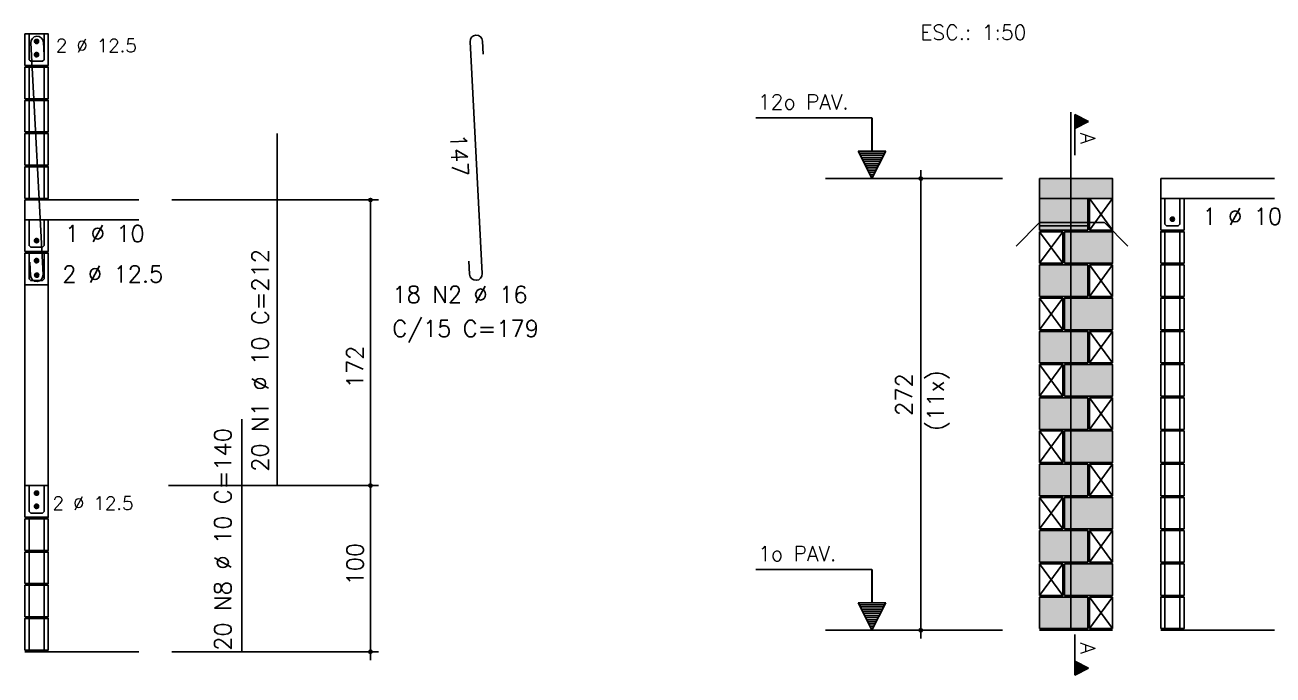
# Model space of a CAD drawing. Extents: x -2 to 121, y -2 to 61.
# Drawn here: x 29.31 to 44.34, y 13.78 to 21.61 of the extents above; entities that cross this region are included whole.
import ezdxf

# ---------------------------------------------------------------- set-up
doc = ezdxf.new("R2010")
doc.units = 0
doc.header["$MEASUREMENT"] = 0
doc.linetypes.add('ESTILO_TQS_0001', pattern=[0.45, 0.3, -0.15])
for name, color, linetype in [('PENA_01', 1, 'CONTINUOUS'), ('PENA_02', 2, 'CONTINUOUS'), ('PENA_03', 3, 'CONTINUOUS'), ('PENA_05', 5, 'CONTINUOUS'), ('PENA_09', 254, 'CONTINUOUS'), ('PENA_11', 252, 'CONTINUOUS'), ('PENA_27', 21, 'CONTINUOUS')]:
    doc.layers.add(name, color=color, linetype=linetype)
doc.styles.get("Standard").update_dxf_attribs({"font": 'ROMANS.SHX'})

msp = doc.modelspace()

# ---------------------------------------------------------------- linework, layer by layer
at = {"layer": 'PENA_01', "linetype": 'Continuous'}
for p, q in [((38.947855, 19.759725), (41.078719, 19.759725)), ((38.947855, 14.319725), (41.078719, 14.319725))]:
    msp.add_line(p, q, dxfattribs=at)
at = {"layer": 'PENA_02', "linetype": 'Continuous'}
for p, q in [((42.406211, 19.519725), (42.126211, 19.519725)), ((42.126211, 19.519725), (42.126211, 19.139725)), ((42.406211, 19.139725), (42.406211, 19.519725)), ((41.806211, 19.119725), (41.526211, 19.119725)), ((41.526211, 19.119725), (41.526211, 18.739725)), ((41.806211, 18.739725), (41.806211, 19.119725)), ((42.126211, 19.139725), (42.406211, 19.139725)), ((41.526211, 18.739725), (41.806211, 18.739725)), ((42.406211, 18.719725), (42.126211, 18.719725)), ((42.126211, 18.719725), (42.126211, 18.339725)), ((42.406211, 18.339725), (42.406211, 18.719725)), ((42.126211, 18.339725), (42.406211, 18.339725)), ((41.806211, 18.319725), (41.526211, 18.319725)), ((41.526211, 18.319725), (41.526211, 17.939725)), ((41.806211, 17.939725), (41.806211, 18.319725)), ((41.526211, 17.939725), (41.806211, 17.939725)), ((42.406211, 17.919725), (42.126211, 17.919725)), ((42.126211, 17.919725), (42.126211, 17.539725)), ((42.406211, 17.539725), (42.406211, 17.919725)), ((41.806211, 17.519725), (41.526211, 17.519725)), ((41.526211, 17.519725), (41.526211, 17.139725)), ((41.806211, 17.139725), (41.806211, 17.519725)), ((42.126211, 17.539725), (42.406211, 17.539725)), ((41.526211, 17.139725), (41.806211, 17.139725)), ((42.406211, 17.119725), (42.126211, 17.119725)), ((42.126211, 17.119725), (42.126211, 16.739725)), ((42.406211, 16.739725), (42.406211, 17.119725)), ((41.806211, 16.719725), (41.526211, 16.719725)), ((41.526211, 16.719725), (41.526211, 16.339725)), ((41.806211, 16.339725), (41.806211, 16.719725)), ((42.126211, 16.739725), (42.406211, 16.739725)), ((41.526211, 16.339725), (41.806211, 16.339725)), ((42.406211, 16.319725), (42.126211, 16.319725)), ((42.126211, 16.319725), (42.126211, 15.939725)), ((42.406211, 15.939725), (42.406211, 16.319725)), ((42.126211, 15.939725), (42.406211, 15.939725)), ((41.806211, 15.919725), (41.526211, 15.919725)), ((41.526211, 15.919725), (41.526211, 15.539725)), ((41.806211, 15.539725), (41.806211, 15.919725)), ((41.526211, 15.539725), (41.806211, 15.539725)), ((42.406211, 15.519725), (42.126211, 15.519725)), ((42.126211, 15.519725), (42.126211, 15.139725)), ((42.406211, 15.139725), (42.406211, 15.519725)), ((41.806211, 15.119725), (41.526211, 15.119725)), ((41.526211, 15.119725), (41.526211, 14.739725)), ((41.806211, 14.739725), (41.806211, 15.119725)), ((42.126211, 15.139725), (42.406211, 15.139725)), ((41.526211, 14.739725), (41.806211, 14.739725)), ((42.406211, 14.719725), (42.126211, 14.719725)), ((42.126211, 14.719725), (42.126211, 14.339725)), ((42.406211, 14.339725), (42.406211, 14.719725)), ((41.526211, 14.319725), (42.406211, 14.319725)), ((42.126211, 14.339725), (42.406211, 14.339725))]:
    msp.add_line(p, q, dxfattribs=at)
at = {"layer": 'PENA_02', "linetype": 'ESTILO_TQS_0001'}
msp.add_line((42.106211, 19.189725), (41.526211, 19.189725), dxfattribs=at)
at = {"layer": 'PENA_02', "linetype": 'Continuous'}
for points in [[(41.526211, 19.519725), (42.406211, 19.519725), (42.406211, 19.759725), (41.526211, 19.759725), (41.526211, 19.519725)], [(42.106211, 19.139725), (41.526211, 19.139725), (41.526211, 19.519725), (42.106211, 19.519725), (42.106211, 19.139725)], [(41.826211, 18.739725), (42.406211, 18.739725), (42.406211, 19.119725), (41.826211, 19.119725), (41.826211, 18.739725)], [(41.526211, 18.339725), (42.106211, 18.339725), (42.106211, 18.719725), (41.526211, 18.719725), (41.526211, 18.339725)], [(41.826211, 17.939725), (42.406211, 17.939725), (42.406211, 18.319725), (41.826211, 18.319725), (41.826211, 17.939725)], [(41.526211, 17.539725), (42.106211, 17.539725), (42.106211, 17.919725), (41.526211, 17.919725), (41.526211, 17.539725)], [(41.826211, 17.139725), (42.406211, 17.139725), (42.406211, 17.519725), (41.826211, 17.519725), (41.826211, 17.139725)], [(41.526211, 16.739725), (42.106211, 16.739725), (42.106211, 17.119725), (41.526211, 17.119725), (41.526211, 16.739725)], [(41.826211, 16.339725), (42.406211, 16.339725), (42.406211, 16.719725), (41.826211, 16.719725), (41.826211, 16.339725)], [(41.526211, 15.939725), (42.106211, 15.939725), (42.106211, 16.319725), (41.526211, 16.319725), (41.526211, 15.939725)], [(41.826211, 15.539725), (42.406211, 15.539725), (42.406211, 15.919725), (41.826211, 15.919725), (41.826211, 15.539725)], [(41.526211, 15.139725), (42.106211, 15.139725), (42.106211, 15.519725), (41.526211, 15.519725), (41.526211, 15.139725)], [(41.826211, 14.739725), (42.406211, 14.739725), (42.406211, 15.119725), (41.826211, 15.119725), (41.826211, 14.739725)], [(41.526211, 14.339725), (42.106211, 14.339725), (42.106211, 14.719725), (41.526211, 14.719725), (41.526211, 14.339725)]]:
    msp.add_lwpolyline(points, dxfattribs=at)
for centre, radius in [((40.094001, 19.759725), 0.02), ((40.094001, 19.759725), 0.01), ((33.465685, 19.501725), 0.02), ((33.465685, 19.501725), 0.01), ((33.465685, 16.061725), 0.02), ((33.465685, 16.061725), 0.01), ((40.094001, 14.319725), 0.02), ((40.094001, 14.319725), 0.01), ((33.465685, 14.061725), 0.02), ((33.465685, 14.061725), 0.01)]:
    msp.add_circle(centre, radius, dxfattribs=at)
at = {"layer": 'PENA_03', "linetype": 'Continuous'}
for p, q in [((29.355689, 20.721725), (29.355689, 21.101725)), ((29.535689, 20.721725), (29.535689, 21.101725)), ((29.355689, 20.321725), (29.355689, 20.701725)), ((29.535689, 20.321725), (29.535689, 20.701725)), ((39.506854, 20.491591), (38.106854, 20.491591)), ((39.506854, 20.091591), (39.506854, 20.491591)), ((39.508254, 20.091591), (39.508254, 20.492991)), ((41.950328, 20.043362), (41.950328, 20.529744)), ((41.950328, 20.529744), (42.116261, 20.446778)), ((41.951023, 20.528616), (42.1147, 20.446778)), ((42.116261, 20.446778), (41.951023, 20.364159)), ((41.951024, 20.528616), (41.951024, 20.364939)), ((42.1147, 20.446778), (41.951024, 20.364939)), ((41.963092, 20.523362), (41.963092, 20.370193)), ((41.975856, 20.51698), (41.975856, 20.376575)), ((41.98862, 20.510598), (41.98862, 20.382957)), ((42.001384, 20.504216), (42.001384, 20.389339)), ((42.014148, 20.497834), (42.014148, 20.395721)), ((42.026912, 20.491452), (42.026912, 20.402103)), ((42.039676, 20.48507), (42.039676, 20.408485)), ((42.05244, 20.478688), (42.05244, 20.414867)), ((42.065204, 20.472306), (42.065204, 20.421249)), ((42.077968, 20.465924), (42.077968, 20.427631)), ((42.090733, 20.459542), (42.090733, 20.434013)), ((42.103497, 20.45316), (42.103497, 20.440396)), ((29.355689, 19.921725), (29.355689, 20.301725)), ((29.535689, 19.921725), (29.535689, 20.301725)), ((41.951024, 20.364159), (41.951024, 20.043362)), ((39.507554, 19.759725), (39.341621, 20.091591)), ((39.341621, 20.091591), (39.506854, 20.091591)), ((39.507554, 19.762847), (39.343877, 20.090199)), ((39.67123, 20.090199), (39.343877, 20.090199)), ((39.660723, 20.066063), (39.354384, 20.066063)), ((39.647959, 20.040535), (39.367149, 20.040535)), ((39.635195, 20.015007), (39.379913, 20.015007)), ((39.673487, 20.091591), (39.507554, 19.759725)), ((39.67123, 20.0902), (39.507554, 19.762847)), ((39.508254, 20.091591), (39.673487, 20.091591)), ((29.355689, 19.521725), (29.355689, 19.901725)), ((29.535689, 19.521725), (29.535689, 19.901725)), ((39.62243, 19.989479), (39.392677, 19.989479)), ((39.609666, 19.96395), (39.405441, 19.96395)), ((39.596902, 19.938422), (39.418205, 19.938422)), ((39.584138, 19.912894), (39.430969, 19.912894)), ((39.571374, 19.887366), (39.443733, 19.887366)), ((39.55861, 19.861838), (39.456497, 19.861838)), ((40.094001, 14.219193), (40.094001, 19.859725)), ((39.545846, 19.83631), (39.469261, 19.83631)), ((39.533082, 19.810781), (39.482025, 19.810781)), ((39.520318, 19.785253), (39.49479, 19.785253)), ((42.986211, 19.759725), (42.986211, 19.139725)), ((42.986211, 19.759725), (44.35689, 19.759725)), ((29.305689, 19.501725), (29.305689, 18.881725)), ((29.305689, 19.501725), (30.676369, 19.501725)), ((31.076369, 19.501725), (33.565685, 19.501725)), ((33.465685, 13.961193), (33.465685, 19.501725)), ((42.126211, 19.139725), (42.406211, 19.519725)), ((42.406211, 19.139725), (42.126211, 19.519725)), ((42.986211, 19.519725), (44.35689, 19.519725)), ((29.305689, 19.261725), (30.676369, 19.261725)), ((41.526211, 18.739725), (41.806211, 19.119725)), ((41.806211, 18.739725), (41.526211, 19.119725)), ((43.036211, 18.739725), (43.036211, 19.119725)), ((43.216211, 18.739725), (43.216211, 19.119725)), ((42.126211, 18.339725), (42.406211, 18.719725)), ((42.406211, 18.339725), (42.126211, 18.719725)), ((43.036211, 18.339725), (43.036211, 18.719725)), ((43.216211, 18.339725), (43.216211, 18.719725)), ((29.305689, 18.481725), (29.305689, 16.061725)), ((29.585689, 18.481725), (29.585689, 16.061725)), ((41.526211, 17.939725), (41.806211, 18.319725)), ((41.806211, 17.939725), (41.526211, 18.319725)), ((43.036211, 17.939725), (43.036211, 18.319725)), ((43.216211, 17.939725), (43.216211, 18.319725)), ((42.126211, 17.539725), (42.406211, 17.919725)), ((42.406211, 17.539725), (42.126211, 17.919725)), ((43.036211, 17.539725), (43.036211, 17.919725)), ((43.216211, 17.539725), (43.216211, 17.919725)), ((41.526211, 17.139725), (41.806211, 17.519725)), ((41.806211, 17.139725), (41.526211, 17.519725)), ((43.036211, 17.139725), (43.036211, 17.519725)), ((43.216211, 17.139725), (43.216211, 17.519725)), ((42.126211, 16.739725), (42.406211, 17.119725)), ((42.406211, 16.739725), (42.126211, 17.119725)), ((43.036211, 16.739725), (43.036211, 17.119725)), ((43.216211, 16.739725), (43.216211, 17.119725)), ((41.526211, 16.339725), (41.806211, 16.719725)), ((41.806211, 16.339725), (41.526211, 16.719725)), ((43.036211, 16.339725), (43.036211, 16.719725)), ((43.216211, 16.339725), (43.216211, 16.719725)), ((42.126211, 15.939725), (42.406211, 16.319725)), ((42.406211, 15.939725), (42.126211, 16.319725)), ((43.036211, 15.939725), (43.036211, 16.319725)), ((43.216211, 15.939725), (43.216211, 16.319725)), ((31.034437, 16.061725), (33.565685, 16.061725)), ((41.526211, 15.539725), (41.806211, 15.919725)), ((41.806211, 15.539725), (41.526211, 15.919725)), ((43.036211, 15.539725), (43.036211, 15.919725)), ((43.216211, 15.539725), (43.216211, 15.919725)), ((29.355689, 15.281725), (29.355689, 15.661725)), ((29.535689, 15.281725), (29.535689, 15.661725)), ((42.126211, 15.139725), (42.406211, 15.519725)), ((42.406211, 15.139725), (42.126211, 15.519725)), ((43.036211, 15.139725), (43.036211, 15.519725)), ((43.216211, 15.139725), (43.216211, 15.519725)), ((29.355689, 14.881725), (29.355689, 15.261725)), ((29.535689, 14.881725), (29.535689, 15.261725)), ((39.506854, 15.051591), (38.106854, 15.051591)), ((39.506854, 14.651591), (39.506854, 15.051591)), ((39.508254, 14.651591), (39.508254, 15.052991)), ((41.526211, 14.739725), (41.806211, 15.119725)), ((41.806211, 14.739725), (41.526211, 15.119725)), ((43.036211, 14.739725), (43.036211, 15.119725)), ((43.216211, 14.739725), (43.216211, 15.119725)), ((29.355689, 14.481725), (29.355689, 14.861725)), ((29.535689, 14.481725), (29.535689, 14.861725)), ((39.507554, 14.319725), (39.341621, 14.651591)), ((39.341621, 14.651591), (39.506854, 14.651591)), ((39.507554, 14.322847), (39.343877, 14.650199)), ((39.67123, 14.650199), (39.343877, 14.650199)), ((39.660723, 14.626063), (39.354384, 14.626063)), ((39.647959, 14.600535), (39.367149, 14.600535)), ((39.673487, 14.651591), (39.507554, 14.319725)), ((39.67123, 14.6502), (39.507554, 14.322847)), ((39.508254, 14.651591), (39.673487, 14.651591)), ((42.126211, 14.339725), (42.406211, 14.719725)), ((42.406211, 14.339725), (42.126211, 14.719725)), ((43.036211, 14.339725), (43.036211, 14.719725)), ((43.216211, 14.339725), (43.216211, 14.719725)), ((29.355689, 14.081725), (29.355689, 14.461725)), ((29.535689, 14.081725), (29.535689, 14.461725)), ((39.635195, 14.575007), (39.379913, 14.575007)), ((39.62243, 14.549479), (39.392677, 14.549479)), ((39.609666, 14.52395), (39.405441, 14.52395)), ((39.596902, 14.498422), (39.418205, 14.498422)), ((39.584138, 14.472894), (39.430969, 14.472894)), ((39.571374, 14.447366), (39.443733, 14.447366)), ((39.55861, 14.421838), (39.456497, 14.421838)), ((39.545846, 14.39631), (39.469261, 14.39631)), ((39.533082, 14.370781), (39.482025, 14.370781)), ((39.520318, 14.345253), (39.49479, 14.345253)), ((42.986211, 14.319725), (44.35689, 14.319725)), ((41.950328, 14.267005), (41.950328, 13.780623)), ((41.951024, 13.946208), (41.951024, 14.267005)), ((29.305689, 14.061725), (30.676369, 14.061725)), ((31.076369, 14.061725), (33.565685, 14.061725)), ((41.950328, 13.780623), (42.116261, 13.863589)), ((42.116261, 13.863589), (41.951023, 13.946208)), ((41.951023, 13.781751), (42.1147, 13.863589)), ((41.951024, 13.781751), (41.951024, 13.945428)), ((42.1147, 13.863589), (41.951024, 13.945428)), ((41.963092, 13.787005), (41.963092, 13.940174)), ((41.975856, 13.793387), (41.975856, 13.933792)), ((41.98862, 13.799769), (41.98862, 13.92741)), ((42.001384, 13.806151), (42.001384, 13.921028)), ((42.014148, 13.812533), (42.014148, 13.914646)), ((42.026912, 13.818915), (42.026912, 13.908264)), ((42.039676, 13.825297), (42.039676, 13.901882)), ((42.05244, 13.831679), (42.05244, 13.8955)), ((42.065204, 13.838061), (42.065204, 13.889118)), ((42.077968, 13.844443), (42.077968, 13.882736)), ((42.090733, 13.850825), (42.090733, 13.876354)), ((42.103497, 13.857207), (42.103497, 13.869971))]:
    msp.add_line(p, q, dxfattribs=at)
for points in [[(29.305689, 21.121725), (29.585689, 21.121725), (29.585689, 21.501725), (29.305689, 21.501725), (29.305689, 21.121725)], [(29.535689, 21.501725), (29.535689, 21.191725), (29.515689, 21.171725), (29.375689, 21.171725), (29.355689, 21.191725), (29.355689, 21.501725)], [(29.470238, 21.411459), (29.468077, 21.421628), (29.461966, 21.430038), (29.452964, 21.435236), (29.442625, 21.436322), (29.432738, 21.43311), (29.425013, 21.426154), (29.420784, 21.416657), (29.420784, 21.406261), (29.425013, 21.396764), (29.432738, 21.389808), (29.442625, 21.386596), (29.452964, 21.387683), (29.461966, 21.39288), (29.468077, 21.401291), (29.470238, 21.411459)], [(29.470238, 21.252715), (29.468077, 21.262884), (29.461966, 21.271294), (29.452964, 21.276492), (29.442625, 21.277578), (29.432738, 21.274366), (29.425013, 21.26741), (29.420784, 21.257913), (29.420784, 21.247517), (29.425013, 21.238021), (29.432738, 21.231065), (29.442625, 21.227852), (29.452964, 21.228939), (29.461966, 21.234137), (29.468077, 21.242547), (29.470238, 21.252715)], [(29.305689, 20.721725), (29.585689, 20.721725), (29.585689, 21.101725), (29.305689, 21.101725), (29.305689, 20.721725)], [(29.305689, 20.321725), (29.585689, 20.321725), (29.585689, 20.701725), (29.305689, 20.701725), (29.305689, 20.321725)], [(29.305689, 19.921725), (29.585689, 19.921725), (29.585689, 20.301725), (29.305689, 20.301725), (29.305689, 19.921725)], [(29.305689, 19.521725), (29.585689, 19.521725), (29.585689, 19.901725), (29.305689, 19.901725), (29.305689, 19.521725)], [(42.986211, 19.139725), (43.266211, 19.139725), (43.266211, 19.519725)], [(43.216211, 19.519725), (43.216211, 19.209725), (43.196211, 19.189725), (43.056211, 19.189725), (43.036211, 19.209725), (43.036211, 19.519725)], [(29.305689, 18.881725), (29.585689, 18.881725), (29.585689, 19.261725)], [(29.535689, 19.261725), (29.535689, 18.951725), (29.515689, 18.931725), (29.375689, 18.931725), (29.355689, 18.951725), (29.355689, 19.261725)], [(43.15076, 19.270715), (43.148598, 19.280884), (43.142488, 19.289294), (43.133485, 19.294492), (43.123147, 19.295578), (43.11326, 19.292366), (43.105534, 19.28541), (43.101306, 19.275913), (43.101306, 19.265517), (43.105534, 19.256021), (43.11326, 19.249065), (43.123147, 19.245852), (43.133485, 19.246939), (43.142488, 19.252137), (43.148598, 19.260547), (43.15076, 19.270715)], [(42.986211, 18.739725), (43.266211, 18.739725), (43.266211, 19.119725), (42.986211, 19.119725), (42.986211, 18.739725)], [(29.470238, 19.012715), (29.468077, 19.022884), (29.461966, 19.031294), (29.452964, 19.036492), (29.442625, 19.037578), (29.432738, 19.034366), (29.425013, 19.02741), (29.420784, 19.017913), (29.420784, 19.007517), (29.425013, 18.998021), (29.432738, 18.991065), (29.442625, 18.987852), (29.452964, 18.988939), (29.461966, 18.994137), (29.468077, 19.002547), (29.470238, 19.012715)], [(29.305689, 18.481725), (29.585689, 18.481725), (29.585689, 18.861725), (29.305689, 18.861725), (29.305689, 18.481725)], [(29.535689, 18.861725), (29.535689, 18.551725), (29.515689, 18.531725), (29.375689, 18.531725), (29.355689, 18.551725), (29.355689, 18.861725)], [(29.470238, 18.771459), (29.468077, 18.781628), (29.461966, 18.790038), (29.452964, 18.795236), (29.442625, 18.796322), (29.432738, 18.79311), (29.425013, 18.786154), (29.420784, 18.776657), (29.420784, 18.766261), (29.425013, 18.756764), (29.432738, 18.749808), (29.442625, 18.746596), (29.452964, 18.747683), (29.461966, 18.75288), (29.468077, 18.761291), (29.470238, 18.771459)], [(42.986211, 18.339725), (43.266211, 18.339725), (43.266211, 18.719725), (42.986211, 18.719725), (42.986211, 18.339725)], [(29.472285, 18.596725), (29.470124, 18.606893), (29.464014, 18.615304), (29.455011, 18.620501), (29.444672, 18.621588), (29.434785, 18.618376), (29.42706, 18.61142), (29.422832, 18.601923), (29.422832, 18.591527), (29.42706, 18.58203), (29.434785, 18.575074), (29.444672, 18.571862), (29.455011, 18.572949), (29.464014, 18.578146), (29.470124, 18.586557), (29.472285, 18.596725)], [(42.986211, 17.939725), (43.266211, 17.939725), (43.266211, 18.319725), (42.986211, 18.319725), (42.986211, 17.939725)], [(42.986211, 17.539725), (43.266211, 17.539725), (43.266211, 17.919725), (42.986211, 17.919725), (42.986211, 17.539725)], [(42.986211, 17.139725), (43.266211, 17.139725), (43.266211, 17.519725), (42.986211, 17.519725), (42.986211, 17.139725)], [(42.986211, 16.739725), (43.266211, 16.739725), (43.266211, 17.119725), (42.986211, 17.119725), (42.986211, 16.739725)], [(42.986211, 16.339725), (43.266211, 16.339725), (43.266211, 16.719725), (42.986211, 16.719725), (42.986211, 16.339725)], [(42.986211, 15.939725), (43.266211, 15.939725), (43.266211, 16.319725), (42.986211, 16.319725), (42.986211, 15.939725)], [(29.305689, 15.681725), (29.585689, 15.681725), (29.585689, 16.061725), (29.305689, 16.061725), (29.305689, 15.681725)], [(29.535689, 16.061725), (29.535689, 15.751725), (29.515689, 15.731725), (29.375689, 15.731725), (29.355689, 15.751725), (29.355689, 16.061725)], [(29.470238, 15.971459), (29.468077, 15.981628), (29.461966, 15.990038), (29.452964, 15.995236), (29.442625, 15.996322), (29.432738, 15.99311), (29.425013, 15.986154), (29.420784, 15.976657), (29.420784, 15.966261), (29.425013, 15.956764), (29.432738, 15.949808), (29.442625, 15.946596), (29.452964, 15.947683), (29.461966, 15.95288), (29.468077, 15.961291), (29.470238, 15.971459)], [(29.470238, 15.812715), (29.468077, 15.822884), (29.461966, 15.831294), (29.452964, 15.836492), (29.442625, 15.837578), (29.432738, 15.834366), (29.425013, 15.82741), (29.420784, 15.817913), (29.420784, 15.807517), (29.425013, 15.798021), (29.432738, 15.791065), (29.442625, 15.787852), (29.452964, 15.788939), (29.461966, 15.794137), (29.468077, 15.802547), (29.470238, 15.812715)], [(42.986211, 15.539725), (43.266211, 15.539725), (43.266211, 15.919725), (42.986211, 15.919725), (42.986211, 15.539725)], [(29.305689, 15.281725), (29.585689, 15.281725), (29.585689, 15.661725), (29.305689, 15.661725), (29.305689, 15.281725)], [(42.986211, 15.139725), (43.266211, 15.139725), (43.266211, 15.519725), (42.986211, 15.519725), (42.986211, 15.139725)], [(29.305689, 14.881725), (29.585689, 14.881725), (29.585689, 15.261725), (29.305689, 15.261725), (29.305689, 14.881725)], [(42.986211, 14.739725), (43.266211, 14.739725), (43.266211, 15.119725), (42.986211, 15.119725), (42.986211, 14.739725)], [(29.305689, 14.481725), (29.585689, 14.481725), (29.585689, 14.861725), (29.305689, 14.861725), (29.305689, 14.481725)], [(42.986211, 14.339725), (43.266211, 14.339725), (43.266211, 14.719725), (42.986211, 14.719725), (42.986211, 14.339725)], [(29.305689, 14.081725), (29.585689, 14.081725), (29.585689, 14.461725), (29.305689, 14.461725), (29.305689, 14.081725)]]:
    msp.add_lwpolyline(points, dxfattribs=at)
for centre in [(29.445238, 21.411459), (29.445238, 21.252715), (43.12576, 19.270715), (29.445238, 19.012715), (29.445238, 18.771459), (29.447285, 18.596725), (29.445238, 15.971459), (29.445238, 15.812715)]:
    msp.add_circle(centre, 0.025, dxfattribs=at)
for points in [[(29.470238, 21.411459), (29.425013, 21.426154), (29.420784, 21.416657)], [(29.470238, 21.411459), (29.420784, 21.416657), (29.420784, 21.406261)], [(29.470238, 21.411459), (29.420784, 21.406261), (29.425013, 21.396764)], [(29.470238, 21.411459), (29.432738, 21.43311), (29.421746, 21.42001)], [(29.470238, 21.411459), (29.421746, 21.42001), (29.421746, 21.402909)], [(29.470238, 21.411459), (29.421746, 21.402909), (29.432738, 21.389808)], [(29.470238, 21.411459), (29.432738, 21.43311), (29.425013, 21.426154)], [(29.470238, 21.411459), (29.425013, 21.396764), (29.432738, 21.389808)], [(29.470238, 21.411459), (29.442625, 21.436322), (29.432738, 21.43311)], [(29.470238, 21.411459), (29.449579, 21.436079), (29.432738, 21.43311)], [(29.470238, 21.411459), (29.432738, 21.389808), (29.449579, 21.386839)], [(29.470238, 21.411459), (29.432738, 21.389808), (29.442625, 21.386596)], [(29.470238, 21.411459), (29.452964, 21.435236), (29.442625, 21.436322)], [(29.470238, 21.411459), (29.442625, 21.386596), (29.452964, 21.387683)], [(29.470238, 21.411459), (29.464389, 21.427529), (29.449579, 21.436079)], [(29.470238, 21.411459), (29.449579, 21.386839), (29.464389, 21.395389)], [(29.470238, 21.411459), (29.461966, 21.430038), (29.452964, 21.435236)], [(29.470238, 21.411459), (29.452964, 21.387683), (29.461966, 21.39288)], [(29.470238, 21.411459), (29.468077, 21.421628), (29.461966, 21.430038)], [(29.470238, 21.411459), (29.461966, 21.39288), (29.468077, 21.401291)], [(29.470238, 21.411459), (29.464389, 21.395389), (29.470238, 21.411459)], [(29.470238, 21.411459), (29.468077, 21.401291), (29.470238, 21.411459)], [(29.470238, 21.252715), (29.425013, 21.26741), (29.420784, 21.257913)], [(29.470238, 21.252715), (29.420784, 21.257913), (29.420784, 21.247517)], [(29.470238, 21.252715), (29.420784, 21.247517), (29.425013, 21.238021)], [(29.470238, 21.252715), (29.432738, 21.274366), (29.421746, 21.261266)], [(29.470238, 21.252715), (29.421746, 21.261266), (29.421746, 21.244165)], [(29.470238, 21.252715), (29.421746, 21.244165), (29.432738, 21.231065)], [(29.470238, 21.252715), (29.432738, 21.274366), (29.425013, 21.26741)], [(29.470238, 21.252715), (29.425013, 21.238021), (29.432738, 21.231065)], [(29.470238, 21.252715), (29.442625, 21.277578), (29.432738, 21.274366)], [(29.470238, 21.252715), (29.449579, 21.277335), (29.432738, 21.274366)], [(29.470238, 21.252715), (29.432738, 21.231065), (29.449579, 21.228095)], [(29.470238, 21.252715), (29.432738, 21.231065), (29.442625, 21.227852)], [(29.470238, 21.252715), (29.452964, 21.276492), (29.442625, 21.277578)], [(29.470238, 21.252715), (29.442625, 21.227852), (29.452964, 21.228939)], [(29.470238, 21.252715), (29.464389, 21.268785), (29.449579, 21.277335)], [(29.470238, 21.252715), (29.449579, 21.228095), (29.464389, 21.236645)], [(29.470238, 21.252715), (29.461966, 21.271294), (29.452964, 21.276492)], [(29.470238, 21.252715), (29.452964, 21.228939), (29.461966, 21.234137)], [(29.470238, 21.252715), (29.468077, 21.262884), (29.461966, 21.271294)], [(29.470238, 21.252715), (29.461966, 21.234137), (29.468077, 21.242547)], [(29.470238, 21.252715), (29.464389, 21.236645), (29.470238, 21.252715)], [(29.470238, 21.252715), (29.468077, 21.242547), (29.470238, 21.252715)], [(43.15076, 19.270715), (43.105534, 19.28541), (43.101306, 19.275913)], [(43.15076, 19.270715), (43.101306, 19.275913), (43.101306, 19.265517)], [(43.15076, 19.270715), (43.101306, 19.265517), (43.105534, 19.256021)], [(43.15076, 19.270715), (43.11326, 19.292366), (43.102267, 19.279266)], [(43.15076, 19.270715), (43.102267, 19.279266), (43.102267, 19.262165)], [(43.15076, 19.270715), (43.102267, 19.262165), (43.11326, 19.249065)], [(43.15076, 19.270715), (43.11326, 19.292366), (43.105534, 19.28541)], [(43.15076, 19.270715), (43.105534, 19.256021), (43.11326, 19.249065)], [(43.15076, 19.270715), (43.123147, 19.295578), (43.11326, 19.292366)], [(43.15076, 19.270715), (43.130101, 19.295335), (43.11326, 19.292366)], [(43.15076, 19.270715), (43.11326, 19.249065), (43.130101, 19.246095)], [(43.15076, 19.270715), (43.11326, 19.249065), (43.123147, 19.245852)], [(43.15076, 19.270715), (43.133485, 19.294492), (43.123147, 19.295578)], [(43.15076, 19.270715), (43.123147, 19.245852), (43.133485, 19.246939)], [(43.15076, 19.270715), (43.144911, 19.286785), (43.130101, 19.295335)], [(43.15076, 19.270715), (43.130101, 19.246095), (43.144911, 19.254645)], [(43.15076, 19.270715), (43.142488, 19.289294), (43.133485, 19.294492)], [(43.15076, 19.270715), (43.133485, 19.246939), (43.142488, 19.252137)], [(43.15076, 19.270715), (43.148598, 19.280884), (43.142488, 19.289294)], [(43.15076, 19.270715), (43.142488, 19.252137), (43.148598, 19.260547)], [(43.15076, 19.270715), (43.144911, 19.254645), (43.15076, 19.270715)], [(43.15076, 19.270715), (43.148598, 19.260547), (43.15076, 19.270715)], [(29.470238, 19.012715), (29.425013, 19.02741), (29.420784, 19.017913)], [(29.470238, 19.012715), (29.420784, 19.017913), (29.420784, 19.007517)], [(29.470238, 19.012715), (29.420784, 19.007517), (29.425013, 18.998021)], [(29.470238, 19.012715), (29.432738, 19.034366), (29.421746, 19.021266)], [(29.470238, 19.012715), (29.421746, 19.021266), (29.421746, 19.004165)], [(29.470238, 19.012715), (29.421746, 19.004165), (29.432738, 18.991065)], [(29.470238, 19.012715), (29.432738, 19.034366), (29.425013, 19.02741)], [(29.470238, 19.012715), (29.425013, 18.998021), (29.432738, 18.991065)], [(29.470238, 19.012715), (29.442625, 19.037578), (29.432738, 19.034366)], [(29.470238, 19.012715), (29.449579, 19.037335), (29.432738, 19.034366)], [(29.470238, 19.012715), (29.432738, 18.991065), (29.449579, 18.988095)], [(29.470238, 19.012715), (29.432738, 18.991065), (29.442625, 18.987852)], [(29.470238, 19.012715), (29.452964, 19.036492), (29.442625, 19.037578)], [(29.470238, 19.012715), (29.442625, 18.987852), (29.452964, 18.988939)], [(29.470238, 19.012715), (29.464389, 19.028785), (29.449579, 19.037335)], [(29.470238, 19.012715), (29.449579, 18.988095), (29.464389, 18.996645)], [(29.470238, 19.012715), (29.461966, 19.031294), (29.452964, 19.036492)], [(29.470238, 19.012715), (29.452964, 18.988939), (29.461966, 18.994137)], [(29.470238, 19.012715), (29.468077, 19.022884), (29.461966, 19.031294)], [(29.470238, 19.012715), (29.461966, 18.994137), (29.468077, 19.002547)], [(29.470238, 19.012715), (29.464389, 18.996645), (29.470238, 19.012715)], [(29.470238, 19.012715), (29.468077, 19.002547), (29.470238, 19.012715)], [(29.470238, 18.771459), (29.432738, 18.79311), (29.421746, 18.78001)], [(29.470238, 18.771459), (29.432738, 18.79311), (29.425013, 18.786154)], [(29.470238, 18.771459), (29.442625, 18.796322), (29.432738, 18.79311)], [(29.470238, 18.771459), (29.449579, 18.796079), (29.432738, 18.79311)], [(29.470238, 18.771459), (29.452964, 18.795236), (29.442625, 18.796322)], [(29.470238, 18.771459), (29.464389, 18.787529), (29.449579, 18.796079)], [(29.470238, 18.771459), (29.461966, 18.790038), (29.452964, 18.795236)], [(29.470238, 18.771459), (29.425013, 18.786154), (29.420784, 18.776657)], [(29.470238, 18.771459), (29.420784, 18.776657), (29.420784, 18.766261)], [(29.470238, 18.771459), (29.420784, 18.766261), (29.425013, 18.756764)], [(29.470238, 18.771459), (29.421746, 18.78001), (29.421746, 18.762909)], [(29.470238, 18.771459), (29.421746, 18.762909), (29.432738, 18.749808)], [(29.470238, 18.771459), (29.425013, 18.756764), (29.432738, 18.749808)], [(29.470238, 18.771459), (29.432738, 18.749808), (29.449579, 18.746839)], [(29.470238, 18.771459), (29.432738, 18.749808), (29.442625, 18.746596)], [(29.470238, 18.771459), (29.442625, 18.746596), (29.452964, 18.747683)], [(29.470238, 18.771459), (29.449579, 18.746839), (29.464389, 18.755389)], [(29.470238, 18.771459), (29.452964, 18.747683), (29.461966, 18.75288)], [(29.470238, 18.771459), (29.468077, 18.781628), (29.461966, 18.790038)], [(29.470238, 18.771459), (29.461966, 18.75288), (29.468077, 18.761291)], [(29.470238, 18.771459), (29.464389, 18.755389), (29.470238, 18.771459)], [(29.470238, 18.771459), (29.468077, 18.761291), (29.470238, 18.771459)], [(29.472285, 18.596725), (29.42706, 18.61142), (29.422832, 18.601923)], [(29.472285, 18.596725), (29.422832, 18.601923), (29.422832, 18.591527)], [(29.472285, 18.596725), (29.422832, 18.591527), (29.42706, 18.58203)], [(29.472285, 18.596725), (29.434785, 18.618376), (29.423793, 18.605276)], [(29.472285, 18.596725), (29.423793, 18.605276), (29.423793, 18.588175)], [(29.472285, 18.596725), (29.423793, 18.588175), (29.434785, 18.575074)], [(29.472285, 18.596725), (29.434785, 18.618376), (29.42706, 18.61142)], [(29.472285, 18.596725), (29.42706, 18.58203), (29.434785, 18.575074)], [(29.472285, 18.596725), (29.444672, 18.621588), (29.434785, 18.618376)], [(29.472285, 18.596725), (29.451627, 18.621345), (29.434785, 18.618376)], [(29.472285, 18.596725), (29.434785, 18.575074), (29.451627, 18.572105)], [(29.472285, 18.596725), (29.434785, 18.575074), (29.444672, 18.571862)], [(29.472285, 18.596725), (29.455011, 18.620501), (29.444672, 18.621588)], [(29.472285, 18.596725), (29.444672, 18.571862), (29.455011, 18.572949)], [(29.472285, 18.596725), (29.466437, 18.612795), (29.451627, 18.621345)], [(29.472285, 18.596725), (29.451627, 18.572105), (29.466437, 18.580655)], [(29.472285, 18.596725), (29.464014, 18.615304), (29.455011, 18.620501)], [(29.472285, 18.596725), (29.455011, 18.572949), (29.464014, 18.578146)], [(29.472285, 18.596725), (29.470124, 18.606893), (29.464014, 18.615304)], [(29.472285, 18.596725), (29.464014, 18.578146), (29.470124, 18.586557)], [(29.472285, 18.596725), (29.466437, 18.580655), (29.472285, 18.596725)], [(29.472285, 18.596725), (29.470124, 18.586557), (29.472285, 18.596725)], [(29.470238, 15.971459), (29.425013, 15.986154), (29.420784, 15.976657)], [(29.470238, 15.971459), (29.420784, 15.976657), (29.420784, 15.966261)], [(29.470238, 15.971459), (29.420784, 15.966261), (29.425013, 15.956764)], [(29.470238, 15.971459), (29.432738, 15.99311), (29.421746, 15.98001)], [(29.470238, 15.971459), (29.421746, 15.98001), (29.421746, 15.962909)], [(29.470238, 15.971459), (29.421746, 15.962909), (29.432738, 15.949808)], [(29.470238, 15.971459), (29.432738, 15.99311), (29.425013, 15.986154)], [(29.470238, 15.971459), (29.425013, 15.956764), (29.432738, 15.949808)], [(29.470238, 15.971459), (29.442625, 15.996322), (29.432738, 15.99311)], [(29.470238, 15.971459), (29.449579, 15.996079), (29.432738, 15.99311)], [(29.470238, 15.971459), (29.432738, 15.949808), (29.449579, 15.946839)], [(29.470238, 15.971459), (29.432738, 15.949808), (29.442625, 15.946596)], [(29.470238, 15.971459), (29.452964, 15.995236), (29.442625, 15.996322)], [(29.470238, 15.971459), (29.442625, 15.946596), (29.452964, 15.947683)], [(29.470238, 15.971459), (29.464389, 15.987529), (29.449579, 15.996079)], [(29.470238, 15.971459), (29.449579, 15.946839), (29.464389, 15.955389)], [(29.470238, 15.971459), (29.461966, 15.990038), (29.452964, 15.995236)], [(29.470238, 15.971459), (29.452964, 15.947683), (29.461966, 15.95288)], [(29.470238, 15.971459), (29.468077, 15.981628), (29.461966, 15.990038)], [(29.470238, 15.971459), (29.461966, 15.95288), (29.468077, 15.961291)], [(29.470238, 15.971459), (29.464389, 15.955389), (29.470238, 15.971459)], [(29.470238, 15.971459), (29.468077, 15.961291), (29.470238, 15.971459)], [(29.470238, 15.812715), (29.425013, 15.82741), (29.420784, 15.817913)], [(29.470238, 15.812715), (29.420784, 15.817913), (29.420784, 15.807517)], [(29.470238, 15.812715), (29.420784, 15.807517), (29.425013, 15.798021)], [(29.470238, 15.812715), (29.432738, 15.834366), (29.421746, 15.821266)], [(29.470238, 15.812715), (29.421746, 15.821266), (29.421746, 15.804165)], [(29.470238, 15.812715), (29.421746, 15.804165), (29.432738, 15.791065)], [(29.470238, 15.812715), (29.432738, 15.834366), (29.425013, 15.82741)], [(29.470238, 15.812715), (29.425013, 15.798021), (29.432738, 15.791065)], [(29.470238, 15.812715), (29.442625, 15.837578), (29.432738, 15.834366)], [(29.470238, 15.812715), (29.449579, 15.837335), (29.432738, 15.834366)], [(29.470238, 15.812715), (29.432738, 15.791065), (29.449579, 15.788095)], [(29.470238, 15.812715), (29.432738, 15.791065), (29.442625, 15.787852)], [(29.470238, 15.812715), (29.452964, 15.836492), (29.442625, 15.837578)], [(29.470238, 15.812715), (29.442625, 15.787852), (29.452964, 15.788939)], [(29.470238, 15.812715), (29.464389, 15.828785), (29.449579, 15.837335)], [(29.470238, 15.812715), (29.449579, 15.788095), (29.464389, 15.796645)], [(29.470238, 15.812715), (29.461966, 15.831294), (29.452964, 15.836492)], [(29.470238, 15.812715), (29.452964, 15.788939), (29.461966, 15.794137)], [(29.470238, 15.812715), (29.468077, 15.822884), (29.461966, 15.831294)], [(29.470238, 15.812715), (29.461966, 15.794137), (29.468077, 15.802547)], [(29.470238, 15.812715), (29.464389, 15.796645), (29.470238, 15.812715)], [(29.470238, 15.812715), (29.468077, 15.802547), (29.470238, 15.812715)]]:
    msp.add_solid(points, dxfattribs=at)
at = {"layer": 'PENA_05', "linetype": 'Continuous'}
for p, q in [((29.375808, 21.393687), (29.522968, 18.600361)), ((29.536015, 21.241906), (29.527597, 21.401684)), ((34.665955, 21.407823), (34.813115, 18.614497)), ((34.826162, 21.256041), (34.817744, 21.415819)), ((32.341934, 16.061725), (32.341934, 20.301725)), ((41.243406, 18.946909), (41.526249, 19.229751)), ((41.526249, 19.229751), (42.306041, 19.22978)), ((42.306041, 19.22978), (42.588883, 18.946937)), ((29.371178, 18.592365), (29.36276, 18.752143)), ((34.661325, 18.6065), (34.652908, 18.766278)), ((31.91601, 14.061725), (31.91601, 16.861725))]:
    msp.add_line(p, q, dxfattribs=at)
msp.add_lwpolyline([(41.902887, 20.559725), (41.902887, 14.319725)], dxfattribs=at)
for centre, start, end in [((29.451702, 21.397686), 3.015706, 183.015706), ((34.74185, 21.411821), 3.015706, 183.015706), ((29.447073, 18.596363), 183.015706, 3.015706), ((34.73722, 18.610498), 183.015706, 3.015706)]:
    msp.add_arc(centre, 0.076, start, end, dxfattribs=at)
at = {"layer": 'PENA_09', "linetype": 'Continuous'}
msp.add_lwpolyline([(41.526211, 19.519725), (42.106211, 19.519725), (42.106211, 19.189725), (41.526211, 19.189725), (41.526211, 19.519725)], dxfattribs=at)
for points in [[(41.526211, 19.519725), (42.106211, 19.519725), (42.106211, 19.189725)], [(41.526211, 19.519725), (42.106211, 19.189725), (41.526211, 19.189725)], [(41.526211, 19.519725), (41.526211, 19.189725), (41.526211, 19.519725)]]:
    msp.add_solid(points, dxfattribs=at)
at = {"layer": 'PENA_11', "linetype": 'Continuous'}
for points in [[(41.526211, 19.519725), (42.406211, 19.519725), (42.406211, 19.759725)], [(41.526211, 19.519725), (42.406211, 19.759725), (41.526211, 19.759725)], [(41.526211, 19.519725), (41.526211, 19.759725), (41.526211, 19.519725)]]:
    msp.add_solid(points, dxfattribs=at)
at = {"layer": 'PENA_27', "linetype": 'Continuous'}
for points in [[(41.526211, 19.139725), (42.106211, 19.139725), (42.106211, 19.189725), (41.526211, 19.189725), (41.526211, 19.139725)], [(41.826211, 18.739725), (42.406211, 18.739725), (42.406211, 19.119725), (41.826211, 19.119725), (41.826211, 18.739725)], [(41.526211, 18.339725), (42.106211, 18.339725), (42.106211, 18.719725), (41.526211, 18.719725), (41.526211, 18.339725)], [(41.826211, 17.939725), (42.406211, 17.939725), (42.406211, 18.319725), (41.826211, 18.319725), (41.826211, 17.939725)], [(41.526211, 17.539725), (42.106211, 17.539725), (42.106211, 17.919725), (41.526211, 17.919725), (41.526211, 17.539725)], [(41.826211, 17.139725), (42.406211, 17.139725), (42.406211, 17.519725), (41.826211, 17.519725), (41.826211, 17.139725)], [(41.526211, 16.739725), (42.106211, 16.739725), (42.106211, 17.119725), (41.526211, 17.119725), (41.526211, 16.739725)], [(41.826211, 16.339725), (42.406211, 16.339725), (42.406211, 16.719725), (41.826211, 16.719725), (41.826211, 16.339725)], [(41.526211, 15.939725), (42.106211, 15.939725), (42.106211, 16.319725), (41.526211, 16.319725), (41.526211, 15.939725)], [(41.826211, 15.539725), (42.406211, 15.539725), (42.406211, 15.919725), (41.826211, 15.919725), (41.826211, 15.539725)], [(41.526211, 15.139725), (42.106211, 15.139725), (42.106211, 15.519725), (41.526211, 15.519725), (41.526211, 15.139725)], [(41.826211, 14.739725), (42.406211, 14.739725), (42.406211, 15.119725), (41.826211, 15.119725), (41.826211, 14.739725)], [(41.526211, 14.339725), (42.106211, 14.339725), (42.106211, 14.719725), (41.526211, 14.719725), (41.526211, 14.339725)]]:
    msp.add_lwpolyline(points, dxfattribs=at)
for points in [[(41.526211, 19.139725), (42.106211, 19.139725), (42.106211, 19.189725)], [(41.526211, 19.139725), (42.106211, 19.189725), (41.526211, 19.189725)], [(41.526211, 19.139725), (41.526211, 19.189725), (41.526211, 19.139725)], [(41.826211, 18.739725), (42.406211, 18.739725), (42.406211, 19.119725)], [(41.826211, 18.739725), (42.406211, 19.119725), (41.826211, 19.119725)], [(41.826211, 18.739725), (41.826211, 19.119725), (41.826211, 18.739725)], [(41.526211, 18.339725), (42.106211, 18.339725), (42.106211, 18.719725)], [(41.526211, 18.339725), (42.106211, 18.719725), (41.526211, 18.719725)], [(41.526211, 18.339725), (41.526211, 18.719725), (41.526211, 18.339725)], [(41.826211, 17.939725), (42.406211, 17.939725), (42.406211, 18.319725)], [(41.826211, 17.939725), (42.406211, 18.319725), (41.826211, 18.319725)], [(41.826211, 17.939725), (41.826211, 18.319725), (41.826211, 17.939725)], [(41.526211, 17.539725), (42.106211, 17.539725), (42.106211, 17.919725)], [(41.526211, 17.539725), (42.106211, 17.919725), (41.526211, 17.919725)], [(41.526211, 17.539725), (41.526211, 17.919725), (41.526211, 17.539725)], [(41.826211, 17.139725), (42.406211, 17.139725), (42.406211, 17.519725)], [(41.826211, 17.139725), (42.406211, 17.519725), (41.826211, 17.519725)], [(41.826211, 17.139725), (41.826211, 17.519725), (41.826211, 17.139725)], [(41.526211, 16.739725), (42.106211, 16.739725), (42.106211, 17.119725)], [(41.526211, 16.739725), (42.106211, 17.119725), (41.526211, 17.119725)], [(41.526211, 16.739725), (41.526211, 17.119725), (41.526211, 16.739725)], [(41.826211, 16.339725), (42.406211, 16.339725), (42.406211, 16.719725)], [(41.826211, 16.339725), (42.406211, 16.719725), (41.826211, 16.719725)], [(41.826211, 16.339725), (41.826211, 16.719725), (41.826211, 16.339725)], [(41.526211, 15.939725), (42.106211, 15.939725), (42.106211, 16.319725)], [(41.526211, 15.939725), (42.106211, 16.319725), (41.526211, 16.319725)], [(41.526211, 15.939725), (41.526211, 16.319725), (41.526211, 15.939725)], [(41.826211, 15.539725), (42.406211, 15.539725), (42.406211, 15.919725)], [(41.826211, 15.539725), (42.406211, 15.919725), (41.826211, 15.919725)], [(41.826211, 15.539725), (41.826211, 15.919725), (41.826211, 15.539725)], [(41.526211, 15.139725), (42.106211, 15.139725), (42.106211, 15.519725)], [(41.526211, 15.139725), (42.106211, 15.519725), (41.526211, 15.519725)], [(41.526211, 15.139725), (41.526211, 15.519725), (41.526211, 15.139725)], [(41.826211, 14.739725), (42.406211, 14.739725), (42.406211, 15.119725)], [(41.826211, 14.739725), (42.406211, 15.119725), (41.826211, 15.119725)], [(41.826211, 14.739725), (41.826211, 15.119725), (41.826211, 14.739725)], [(41.526211, 14.339725), (42.106211, 14.339725), (42.106211, 14.719725)], [(41.526211, 14.339725), (42.106211, 14.719725), (41.526211, 14.719725)], [(41.526211, 14.339725), (41.526211, 14.719725), (41.526211, 14.339725)]]:
    msp.add_solid(points, dxfattribs=at)

# ---------------------------------------------------------------- texts
at = {"layer": 'PENA_03', "linetype": 'Continuous'}
for s, height, p in [('ESC.: 1:50', 0.18, (40.087826, 21.429725)), ('2 %%c 12.5', 0.16, (29.678394, 21.281466)), ('12o PAV.', 0.18, (38.13256, 20.593464)), ('1 %%c 10', 0.2, (43.48703, 19.203424)), ('1 %%c 10', 0.2, (29.788206, 18.997792)), ('2 %%c 12.5', 0.2, (29.754845, 18.509897)), ('18 N2 %%c 16', 0.2, (33.730682, 18.263538)), ('C/15 C=179', 0.2, (33.730682, 17.852481)), ('2 %%c 12.5', 0.16, (29.638248, 15.769863)), ('1o PAV.', 0.18, (38.137125, 15.153464))]:
    msp.add_text(s, height=height, dxfattribs=at).set_placement(p)
for s, height, rotation, p in [('A', 0.18, 270, (42.017357, 20.311345)), ('147', 0.2, 273.015706, (34.424167, 20.294961)), ('20 N1 %%c 10 C=212', 0.2, 90, (32.237942, 16.229003)), ('172', 0.2, 90, (33.380291, 17.233531)), ('272', 0.2, 90, (39.991697, 16.901123)), ('(11x)', 0.2, 90, (40.373458, 16.720952)), ('20 N8 %%c 10 C=140', 0.2, 90, (31.789038, 14.072759)), ('100', 0.2, 90, (33.381906, 14.857972)), ('A', 0.18, 270, (42.017357, 14.170451))]:
    msp.add_text(s, height=height, rotation=rotation, dxfattribs=at).set_placement(p)

doc.saveas('drawing.dxf')
